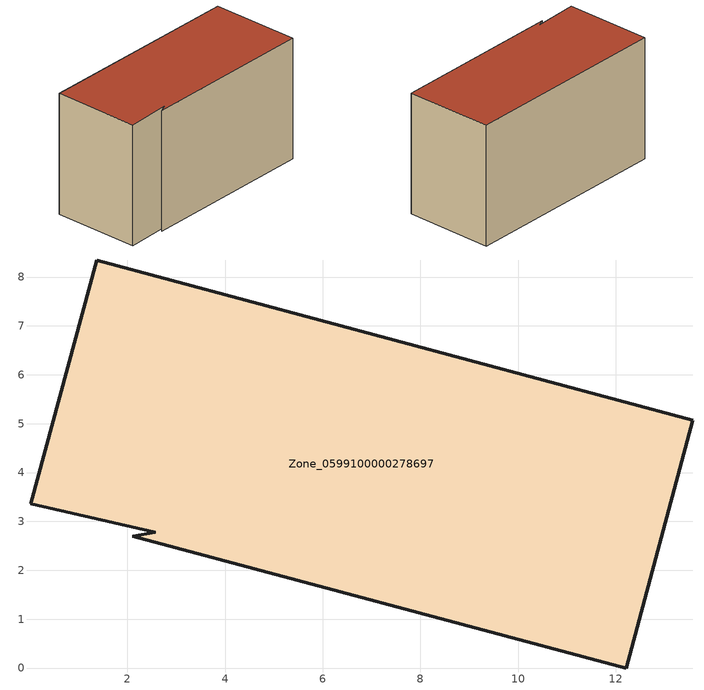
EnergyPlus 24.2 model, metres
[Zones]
Zone_0599100000278697
 floor ground (C_G): 2.12,2.7 2.58,2.77 0.03,3.36 1.38,8.35 13.57,5.07 12.21,0 z0
 wall outside (C_F): 13.57,5.07 1.38,8.35 0.03,3.36 2.58,2.77 2.12,2.7 12.21,0 13.57,5.07 z0:7.29
 roof outside (C_R): 2.58,2.77 2.12,2.7 12.21,0 13.57,5.07 1.38,8.35 0.03,3.36 z7.29
[BUILDING]
Pand.0599100000278697: North Axis=0; Terrain=City; Loads Convergence Tolerance Value=0.04; Temperature Convergence Tolerance Value=0.4; Solar Distribution=FullExterior; Maximum Number of Warmup Days=25; Minimum Number of Warmup Days=1
[Site:Location]
Rotterdam.The.Hague.AP_ZH_NLD Design_Conditions: Latitude=51.96; Longitude=4.45; Time Zone=1; Elevation=-4.5
[SITE:GROUNDTEMPERATURE:BUILDINGSURFACE]
18, 18, 18, 18, 18, 18, 18, 18, 18, 18, 18, 18
[MATERIAL] Thermal Absorptance=0.9; Solar Absorptance=0.7; Visible Absorptance=0.7
Name | Roughness | Thickness | Conductivity | Density | Specific Heat
G.TI.1975-1991 | MediumSmooth | 0.15 | 0.288461 | 540 | 1210
F.TI.1975-1991 | Rough | 0.3 | 0.230769 | 1920 | 840
R.TI.1975-1991 | MediumRough | 0.2 | 0.153846 | 1500 | 1000
[CONSTRUCTION]
C_G: G.TI.1975-1991
C_F: F.TI.1975-1991
C_R: R.TI.1975-1991
[ZONE]
Zone_0599100000278697: Type=1; Multiplier=1; Ceiling Height=Autocalculate; Volume=Autocalculate; Floor Area=autocalculate; Part of Total Floor Area=Yes
[ZONEINFILTRATION:DESIGNFLOWRATE]
Infil_Zone_0599100000278697: Zone or ZoneList or Space or SpaceList=Zone_0599100000278697; Schedule=AlwaysOn; Design Flow Rate Calculation Method=Flow/Area; Flow Rate per Floor Area=0.003; Constant Term Coefficient=1; Temperature Term Coefficient=0; Velocity Term Coefficient=0; Velocity Squared Term Coefficient=0
[HVACTEMPLATE:ZONE:IDEALLOADSAIRSYSTEM]
Zone_0599100000278697: Maximum Heating Supply Air Temperature=50; Minimum Cooling Supply Air Temperature=13; Maximum Heating Supply Air Humidity Ratio=0.0156; Minimum Cooling Supply Air Humidity Ratio=0.0077; Heating Limit=NoLimit; Cooling Limit=NoLimit; Dehumidification Control Type=ConstantSensibleHeatRatio; Cooling Sensible Heat Ratio=0.7; Dehumidification Setpoint=60; Humidification Control Type=None; Humidification Setpoint=30; Outdoor Air Method=None; Outdoor Air Flow Rate per Person=0.00944; Outdoor Air Flow Rate per Zone Floor Area=0; Outdoor Air Flow Rate per Zone=0; Demand Controlled Ventilation Type=None; Outdoor Air Economizer Type=NoEconomizer; Heat Recovery Type=None; Sensible Heat Recovery Effectiveness=0.7; Latent Heat Recovery Effectiveness=0.65
[ZONECONTROL:THERMOSTAT]
ThermostatControl_Zone_0599100000278697: Zone or ZoneList=Zone_0599100000278697; Control Type Schedule=DualSetpointControlType; Control 1=Thermostat_Zone_0599100000278697; Temperature Difference Between Cutout And Setpoint=0
[THERMOSTATSETPOINT:DUALSETPOINT]
Thermostat_Zone_0599100000278697: Heating Setpoint Temperature Schedule=HeatingSetpoint_Zone_0599100000278697; Cooling Setpoint Temperature Schedule=CoolingSetpoint_Zone_0599100000278697
[SCHEDULE:COMPACT]
HeatingSetpoint_Zone_0599100000278697: Through: 12/31, For: AllDays, Until: 24:00, 21
CoolingSetpoint_Zone_0599100000278697: Through: 12/31, For: AllDays, Until: 24:00, 24
DualSetpointControlType: Through: 12/31, For: AllDays, Until: 24:00, 4
AlwaysOn: Through: 12/31, For: AllDays, Until: 24:00, 1
